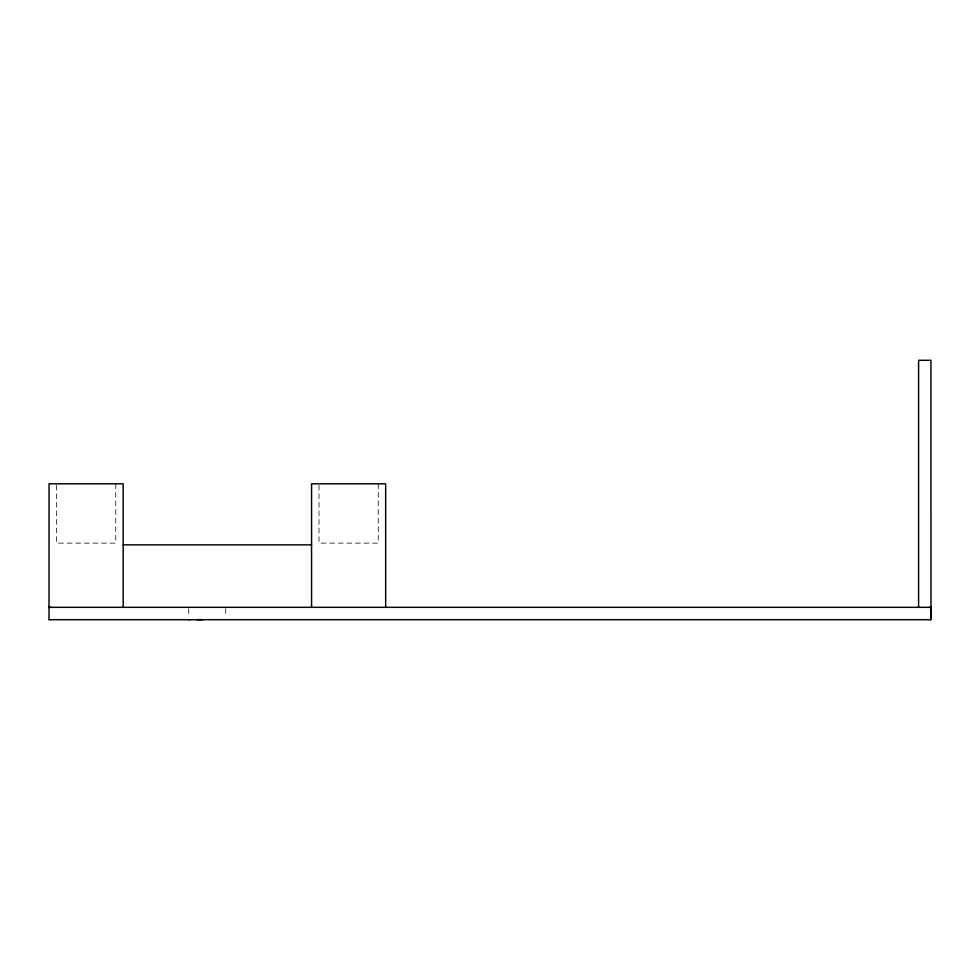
<?xml version="1.0" encoding="UTF-8"?>
<svg xmlns="http://www.w3.org/2000/svg" width="980" height="980" viewBox="0 0 980 980"><rect width="100%" height="100%" fill="white"/><g stroke="black" fill="none" stroke-linecap="round" stroke-linejoin="round"><path stroke-width="0.73" stroke-dasharray="4.9 3.68" d="M378.255 483.814L378.255 543.104L318.978 543.104L318.978 485.333M225.719 608.727L225.719 616.947M188.675 608.727L188.675 616.959M115.75 483.814L115.75 543.104L56.473 543.104L56.473 485.333"/><path stroke-width="1.47" d="M123.174 544.868L311.567 544.868M50.715 607.331L49 607.331L931 607.331L929.408 607.331M49.649 619.691L49 619.691L49.061 483.814L123.162 483.814L123.174 607.331M930.351 619.691L931 619.691L930.939 360.297L918.591 360.297L918.591 607.331M49.367 619.691L930.633 619.691M188.699 619.703L189.753 619.703M196.968 619.703L202.554 619.703M930.939 608.85L930.939 618.184M385.667 607.331L385.667 483.814L311.567 483.814L311.567 607.331"/></g></svg>
